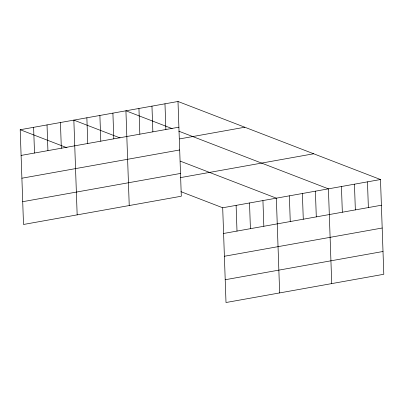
<?xml version="1.0" encoding="UTF-8"?>
<svg xmlns="http://www.w3.org/2000/svg" width="404" height="404" viewBox="0 0 404 404"><rect width="100%" height="100%" fill="white"/><g stroke="black" fill="none" stroke-linecap="round" stroke-linejoin="round"><path stroke-width="0.61" d="M177.997 101.48L181.305 196.228L23.508 224.472L20.2 129.724L177.997 101.48L380.492 179.528L383.8 274.276L226.003 302.52L222.695 207.772L180.931 191.673M21.099 155.429L178.896 127.184M179.73 138.885L244.819 127.235M21.892 178.214L179.689 149.97M22.715 201.687L180.512 173.442M180.26 177.654L313.671 153.773M222.695 207.772L380.492 179.528M223.589 233.477L381.391 205.232M224.387 256.262L382.184 228.018M225.205 279.735L383.002 251.49M172.144 128.613L125.927 110.797L129.235 205.55M178.826 131.189L328.417 188.85L331.724 283.598M120.069 137.936L73.851 120.119L77.159 214.867M180.26 161.135L276.346 198.167L279.654 292.92M20.2 129.724L66.978 147.753M367.473 181.856L368.372 207.565M354.454 184.189L355.353 209.893M341.436 186.517L342.334 212.221M315.398 191.178L316.297 216.882M302.384 193.511L303.278 219.215M289.365 195.839L290.259 221.543M262.933 200.571L263.827 226.275M249.521 202.97L250.414 228.674M236.108 205.373L237.002 231.078M164.978 103.808L165.877 129.512M151.96 106.141L152.858 131.845M138.941 108.469L139.84 134.173M112.908 113.13L113.802 138.835M99.889 115.458L100.788 141.168M86.87 117.791L87.769 143.496M60.438 122.523L61.337 148.228M47.026 124.922L47.925 150.626M33.613 127.321L34.512 153.03"/></g></svg>
